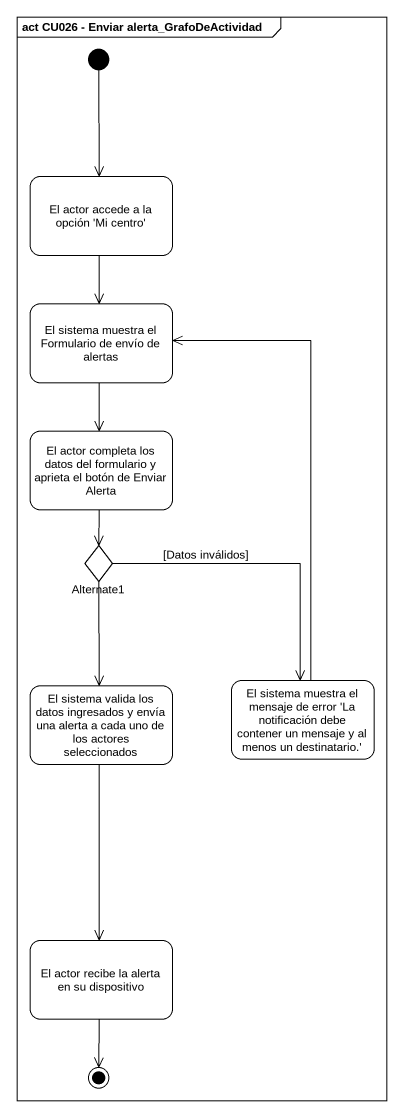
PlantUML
@startuml
mainframe act CU026 - Enviar alerta_GrafoDeActividad
hide empty description
state "El actor accede a la opción 'Mi centro'" as El_actor_accede_a_la_opción
state "El sistema muestra el Formulario de envío de alertas" as El_sistema_muestra_el
state "El actor completa los datos del formulario y aprieta el botón de Enviar Alerta" as El_actor_completa_los_datos
state Alternate1 <<choice>>
state "El sistema muestra el mensaje de error 'La notificación debe contener un mensaje y al menos un destinatario.'" as El_sistema_muestra_el_2
state "El sistema valida los datos ingresados y envía una alerta a cada uno de los actores seleccionados" as El_sistema_valida_los_datos
state "El actor recibe la alerta en su dispositivo" as El_actor_recibe_la_alerta
[*] --> El_actor_accede_a_la_opción
El_actor_accede_a_la_opción --> El_sistema_muestra_el
El_sistema_muestra_el --> El_actor_completa_los_datos
El_actor_completa_los_datos --> Alternate1
Alternate1 --> El_sistema_muestra_el_2 : [Datos inválidos]
Alternate1 --> El_sistema_valida_los_datos
El_sistema_muestra_el_2 -up-> El_sistema_muestra_el
El_sistema_valida_los_datos --> El_actor_recibe_la_alerta
El_actor_recibe_la_alerta --> [*]
@enduml
